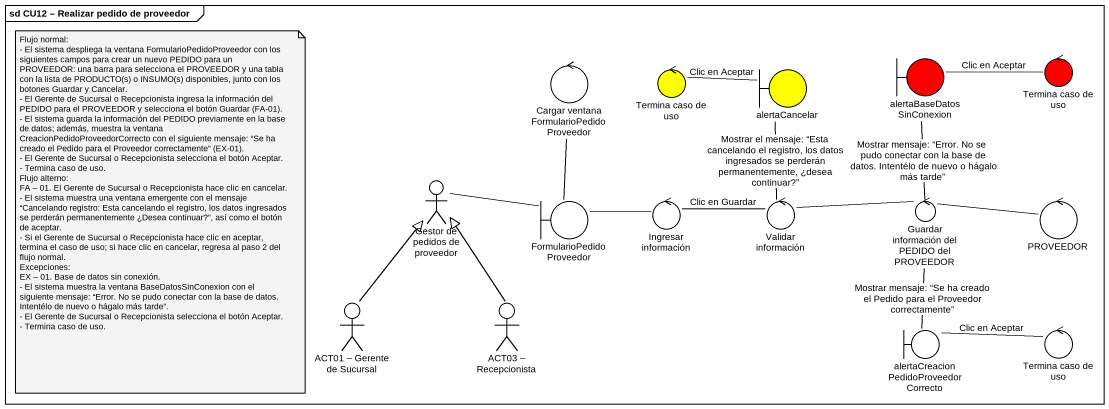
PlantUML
@startuml
mainframe sd CU12 – Realizar pedido de proveedor
boundary alertaBaseDatosSinConexion #FF0000
control "Termina caso de uso" as Termina_caso_de_uso #FF0000
control "Cargar ventana FormularioPedidoProveedor" as Cargar_ventana
control "Termina caso de uso" as Termina_caso_de_uso_2 #FFFF00
boundary alertaCancelar #FFFF00
actor "Gestor de pedidos de proveedor" as Gestor_de_pedidos_de
boundary FormularioPedidoProveedor
control "Ingresar información" as Ingresar_información
control "Validar información" as Validar_información
control "Guardar información del PEDIDO del PROVEEDOR" as Guardar_información_del
control PROVEEDOR
actor "ACT01 – Gerente de Sucursal" as ACT01_Gerente_de_Sucursal
actor "ACT03 – Recepcionista" as ACT03_Recepcionista
boundary "alertaCreacionPedidoProveedorCorrecto" as alertaCreacionPedidoProveedo
control "Termina caso de uso" as Termina_caso_de_uso_3
Termina_caso_de_uso -left- alertaBaseDatosSinConexion : Clic en Aceptar
Cargar_ventana -- FormularioPedidoProveedor
alertaCancelar -left- Termina_caso_de_uso_2 : Clic en Aceptar
Gestor_de_pedidos_de -right- FormularioPedidoProveedor
Ingresar_información -left- FormularioPedidoProveedor
Validar_información -up- alertaCancelar : Mostrar el mensaje: “Esta cancelando el registro, los datos ingresados se perderán permanentemente, ¿desea continuar?”
Validar_información -left- Ingresar_información : Clic en Guardar
Validar_información -right- Guardar_información_del
Guardar_información_del -up- alertaBaseDatosSinConexion : Mostrar mensaje: “Error. No se pudo conectar con la base de datos. Intentélo de nuevo o hágalo más tarde”
PROVEEDOR -left- Guardar_información_del
ACT01_Gerente_de_Sucursal -up-|> Gestor_de_pedidos_de
ACT03_Recepcionista -up-|> Gestor_de_pedidos_de
alertaCreacionPedidoProveedo -up- Guardar_información_del : Mostrar mensaje: “Se ha creado el Pedido para el Proveedor correctamente”
Termina_caso_de_uso_3 -left- alertaCreacionPedidoProveedo : Clic en Aceptar
note as N1
  Flujo normal:
  - El sistema despliega la ventana FormularioPedidoProveedor con los siguientes campos para crear un nuevo PEDIDO para un PROVEEDOR: una barra para selecciona el PROVEEDOR y una tabla con la lista de PRODUCTO(s) o INSUMO(s) disponibles, junto con los botones Guardar y Cancelar.
  - El Gerente de Sucursal o Recepcionista ingresa la información del PEDIDO para el PROVEEDOR y selecciona el botón Guardar (FA-01).
  - El sistema guarda la información del PEDIDO previamente en la base de datos; además, muestra la ventana CreacionPedidoProveedorCorrecto con el siguiente mensaje: “Se ha creado el Pedido para el Proveedor correctamente” (EX-01).
  - El Gerente de Sucursal o Recepcionista selecciona el botón Aceptar.
  - Termina caso de uso.
  Flujo alterno:
  FA – 01. El Gerente de Sucursal o Recepcionista hace clic en cancelar.
  - El sistema muestra una ventana emergente con el mensaje “Cancelando registro: Esta cancelando el registro, los datos ingresados se perderán permanentemente ¿Desea continuar?”, así como el botón de aceptar.
  - Si el Gerente de Sucursal o Recepcionista hace clic en aceptar, termina el caso de uso; si hace clic en cancelar, regresa al paso 2 del flujo normal.
  Excepciones:
  EX – 01. Base de datos sin conexión.
  - El sistema muestra la ventana BaseDatosSinConexion con el siguiente mensaje: “Error. No se pudo conectar con la base de datos. Intentélo de nuevo o hágalo más tarde”.
  - El Gerente de Sucursal o Recepcionista selecciona el botón Aceptar.
  - Termina caso de uso.
end note
@enduml
